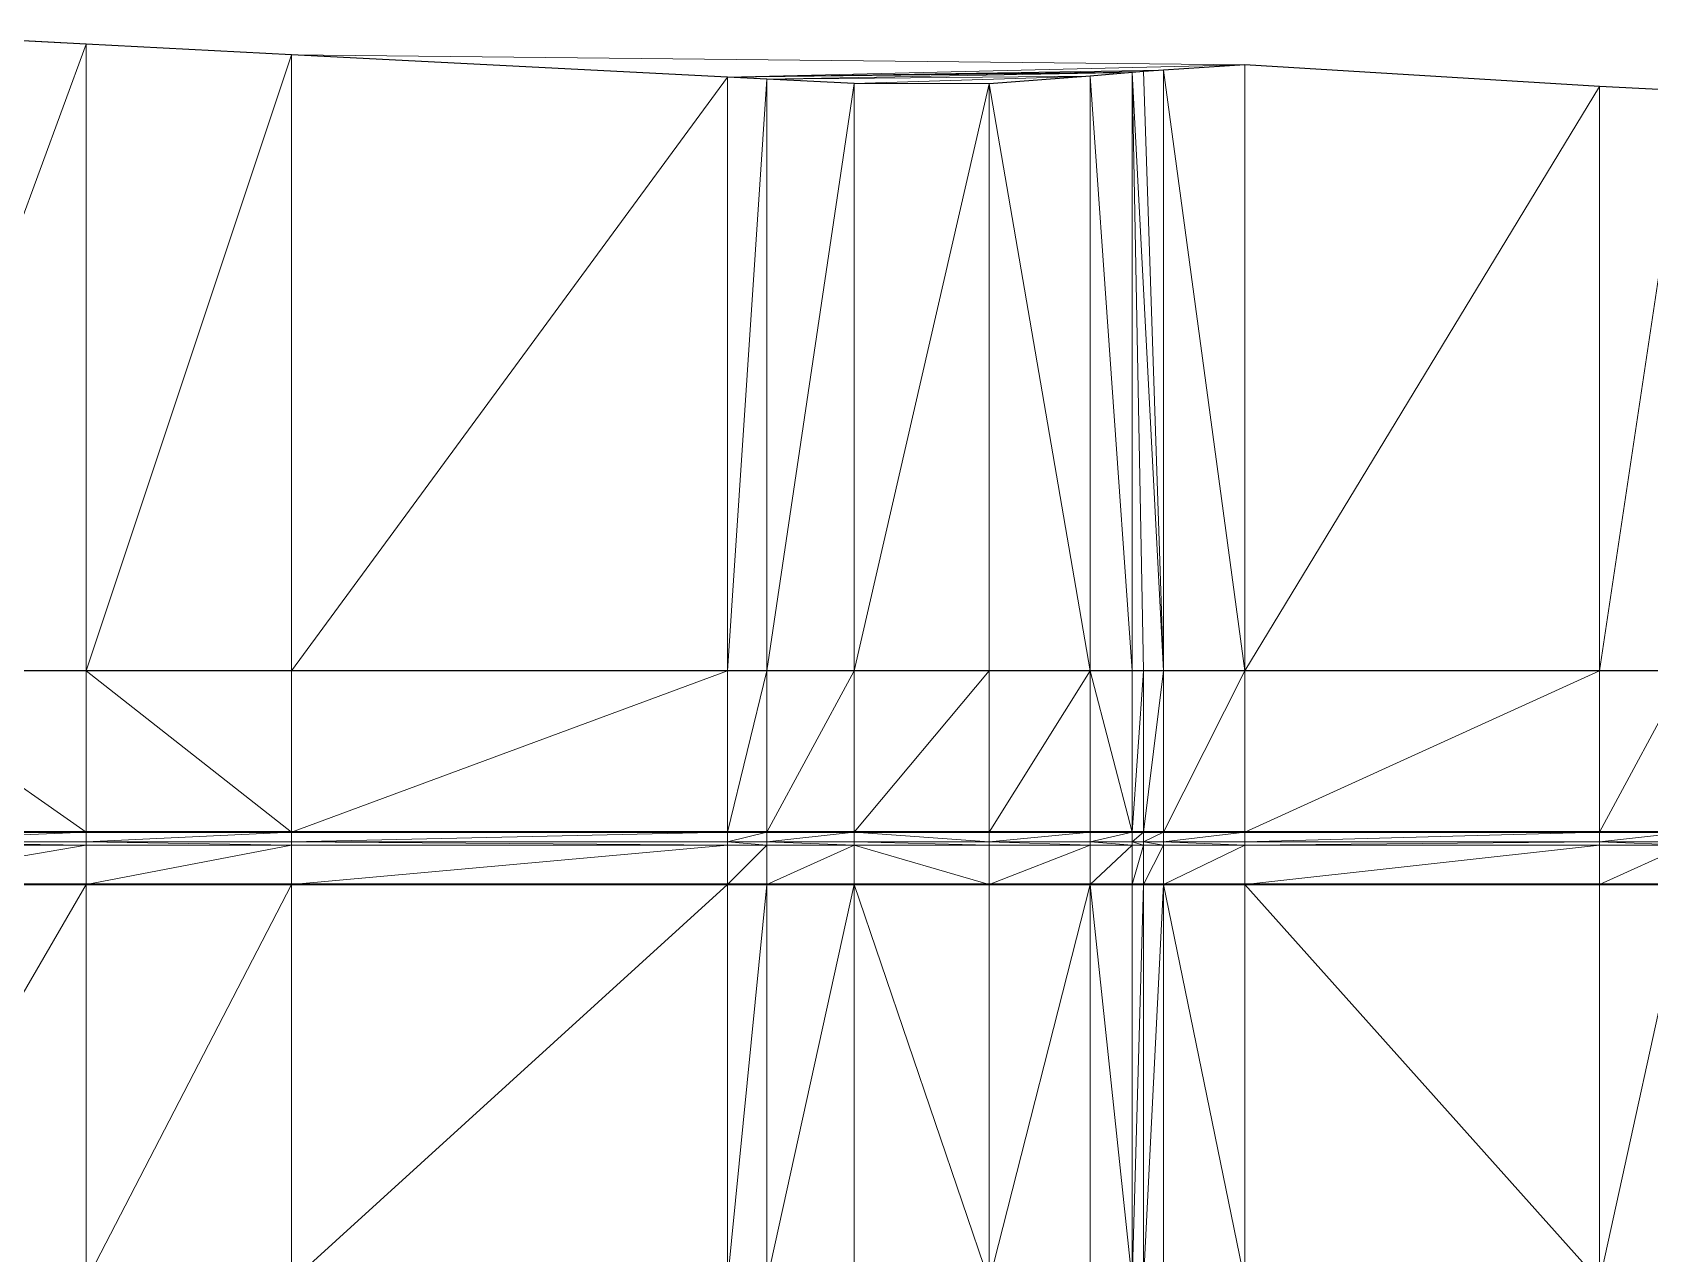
# Model space of a CAD drawing. Header units: metres. Extents: x 246428 to 246884, y 7418966 to 7419490.
# Drawn here: x 246745.9 to 246764.45, y 7419453.54 to 7419467.55 of the extents above; entities that cross this region are included whole.
import ezdxf

# ---------------------------------------------------------------- set-up
doc = ezdxf.new("R2010")
doc.units = ezdxf.units.M
doc.linetypes.add('blank name', pattern=[0])
doc.linetypes.add('HIDDEN', pattern=[9.525, 6.35, -3.175])
doc.layers.add('_12D_UNMAPPED', color=7, linetype='Continuous')
doc.layers.add('BATTER', color=250, linetype='HIDDEN', lineweight=25)
for name, color, linetype, lineweight, true_color in [('KERB_BACK', 7, 'Continuous', 35, 0x5fd2ff), ('KERB_LINE', 7, 'Continuous', 18, 0xb9b9b9), ('KERB_LIP', 7, 'Continuous', 35, 0x5fd2ff), ('KERB_TOP', 7, 'Continuous', 18, 0xb9b9b9)]:
    doc.layers.add(name, color=color, linetype=linetype, lineweight=lineweight, true_color=true_color)

msp = doc.modelspace()

# ---------------------------------------------------------------- linework, layer by layer
at = {"layer": '_12D_UNMAPPED', "color": 3, "linetype": 'blank name', "lineweight": 0}
for points in [[(246746.522, 7419467.41, 33.888), (246743.878, 7419460.222, 35.046), (246743.878, 7419467.546, 33.826)], [(246746.522, 7419460.222, 35.086), (246743.878, 7419460.222, 35.046), (246746.522, 7419467.41, 33.888)], [(246748.878, 7419467.289, 33.944), (246746.522, 7419460.222, 35.086), (246746.522, 7419467.41, 33.888)], [(246748.878, 7419460.222, 35.121), (246746.522, 7419460.222, 35.086), (246748.878, 7419467.289, 33.944)], [(246753.878, 7419467.033, 34.061), (246748.878, 7419460.222, 35.121), (246748.878, 7419467.289, 33.944)], [(246753.878, 7419467.033, 34.061), (246748.878, 7419467.289, 33.944), (246759.81, 7419467.173, 34.121)], [(246753.878, 7419467.033, 34.061), (246759.81, 7419467.173, 34.121), (246758.878, 7419467.111, 34.121)], [(246753.878, 7419467.033, 34.061), (246758.878, 7419467.111, 34.121), (246758.65, 7419467.095, 34.122)], [(246758.878, 7419467.111, 34.121), (246758.878, 7419460.222, 35.27), (246758.65, 7419467.095, 34.122)], [(246759.81, 7419467.173, 34.121), (246759.81, 7419460.222, 35.279), (246758.878, 7419467.111, 34.121)], [(246759.81, 7419460.222, 35.279), (246758.878, 7419460.222, 35.27), (246758.878, 7419467.111, 34.121)], [(246759.81, 7419460.222, 35.279), (246759.81, 7419460.222, 35.279), (246759.81, 7419467.173, 34.121)], [(246759.81, 7419467.173, 34.121), (246759.81, 7419460.222, 35.279), (246759.81, 7419467.173, 34.121)], [(246763.878, 7419466.923, 34.203), (246759.81, 7419460.222, 35.279), (246759.81, 7419467.173, 34.121)], [(246753.878, 7419460.222, 35.196), (246748.878, 7419460.222, 35.121), (246753.878, 7419467.033, 34.061)], [(246753.878, 7419467.033, 34.061), (246758.65, 7419467.095, 34.122), (246758.65, 7419467.095, 34.122)], [(246753.878, 7419467.033, 34.061), (246758.65, 7419467.095, 34.122), (246758.52, 7419467.086, 34.122)], [(246754.329, 7419467.01, 34.072), (246753.878, 7419467.033, 34.061), (246758.52, 7419467.086, 34.122)], [(246754.329, 7419467.01, 34.072), (246753.878, 7419460.222, 35.196), (246753.878, 7419467.033, 34.061)], [(246754.329, 7419460.222, 35.203), (246753.878, 7419460.222, 35.196), (246754.329, 7419467.01, 34.072)], [(246754.33, 7419467.01, 34.072), (246754.329, 7419467.01, 34.072), (246758.52, 7419467.086, 34.122)], [(246754.33, 7419460.222, 35.203), (246754.329, 7419460.222, 35.203), (246754.33, 7419467.01, 34.072)], [(246754.33, 7419467.01, 34.072), (246754.329, 7419460.222, 35.203), (246754.329, 7419467.01, 34.072)], [(246754.33, 7419467.01, 34.072), (246758.52, 7419467.086, 34.122), (246758.035, 7419467.044, 34.122)], [(246755.329, 7419466.959, 34.095), (246754.33, 7419467.01, 34.072), (246758.035, 7419467.044, 34.122)], [(246755.329, 7419466.959, 34.095), (246754.33, 7419460.222, 35.203), (246754.33, 7419467.01, 34.072)], [(246755.329, 7419460.222, 35.218), (246754.33, 7419460.222, 35.203), (246755.329, 7419466.959, 34.095)], [(246755.329, 7419466.959, 34.095), (246758.035, 7419467.044, 34.122), (246756.878, 7419466.956, 34.119)], [(246755.329, 7419466.959, 34.095), (246755.329, 7419460.222, 35.218), (246755.329, 7419466.959, 34.095)], [(246755.33, 7419466.959, 34.095), (246755.329, 7419460.222, 35.218), (246755.33, 7419466.959, 34.095)], [(246755.329, 7419460.222, 35.218), (246755.329, 7419460.222, 35.218), (246755.33, 7419466.959, 34.095)], [(246755.33, 7419466.959, 34.095), (246755.329, 7419460.222, 35.218), (246755.329, 7419466.959, 34.095)], [(246755.33, 7419466.959, 34.095), (246755.329, 7419466.959, 34.095), (246755.329, 7419466.959, 34.095)], [(246755.33, 7419466.959, 34.095), (246755.329, 7419466.959, 34.095), (246756.878, 7419466.956, 34.119)], [(246755.33, 7419460.222, 35.218), (246755.33, 7419460.222, 35.218), (246755.33, 7419466.959, 34.095)], [(246755.33, 7419460.222, 35.218), (246755.329, 7419460.222, 35.218), (246755.33, 7419466.959, 34.095)], [(246755.33, 7419466.959, 34.095), (246755.33, 7419466.959, 34.095), (246755.329, 7419466.959, 34.095)], [(246755.33, 7419466.959, 34.095), (246756.878, 7419466.956, 34.119), (246756.878, 7419466.956, 34.119)], [(246755.33, 7419460.222, 35.218), (246755.33, 7419466.959, 34.095), (246756.878, 7419466.956, 34.119)], [(246756.878, 7419460.222, 35.241), (246755.33, 7419460.222, 35.218), (246756.878, 7419466.956, 34.119)], [(246758.035, 7419467.044, 34.122), (246758.035, 7419460.222, 35.259), (246756.878, 7419466.956, 34.119)], [(246758.035, 7419460.222, 35.259), (246756.878, 7419460.222, 35.241), (246756.878, 7419466.956, 34.119)], [(246756.878, 7419466.956, 34.119), (246756.878, 7419460.222, 35.241), (246756.878, 7419466.956, 34.119)], [(246756.878, 7419460.222, 35.241), (246756.878, 7419460.222, 35.241), (246756.878, 7419466.956, 34.119)], [(246758.52, 7419467.086, 34.122), (246758.035, 7419467.044, 34.122), (246758.035, 7419467.044, 34.122)], [(246758.52, 7419467.086, 34.122), (246758.52, 7419460.222, 35.266), (246758.035, 7419467.044, 34.122)], [(246758.52, 7419460.222, 35.266), (246758.035, 7419460.222, 35.259), (246758.035, 7419467.044, 34.122)], [(246758.035, 7419460.222, 35.259), (246758.035, 7419460.222, 35.259), (246758.035, 7419467.044, 34.122)], [(246758.035, 7419467.044, 34.122), (246758.52, 7419460.222, 35.266), (246758.035, 7419467.044, 34.122)], [(246758.65, 7419467.095, 34.122), (246758.878, 7419460.222, 35.27), (246758.52, 7419467.086, 34.122)], [(246758.65, 7419460.222, 35.267), (246758.52, 7419460.222, 35.266), (246758.52, 7419467.086, 34.122)], [(246758.65, 7419460.222, 35.267), (246758.65, 7419460.222, 35.267), (246758.52, 7419467.086, 34.122)], [(246758.878, 7419460.222, 35.27), (246758.65, 7419460.222, 35.267), (246758.52, 7419467.086, 34.122)], [(246758.65, 7419467.095, 34.122), (246758.878, 7419460.222, 35.27), (246758.65, 7419467.095, 34.122)], [(246763.878, 7419460.222, 35.32), (246759.81, 7419460.222, 35.279), (246763.878, 7419466.923, 34.203)], [(246764.878, 7419466.875, 34.221), (246763.878, 7419460.222, 35.32), (246763.878, 7419466.923, 34.203)], [(246764.878, 7419460.222, 35.33), (246763.878, 7419460.222, 35.32), (246764.878, 7419466.875, 34.221)], [(246746.522, 7419460.222, 35.086), (246746.522, 7419458.372, 35.105), (246743.878, 7419460.222, 35.046)], [(246746.522, 7419458.372, 35.105), (246743.878, 7419458.372, 35.065), (246743.878, 7419460.222, 35.046)], [(246748.878, 7419460.222, 35.121), (246748.878, 7419458.372, 35.14), (246746.522, 7419460.222, 35.086)], [(246748.878, 7419458.372, 35.14), (246746.522, 7419458.372, 35.105), (246746.522, 7419460.222, 35.086)], [(246753.878, 7419458.372, 35.215), (246748.878, 7419458.372, 35.14), (246753.878, 7419460.222, 35.196)], [(246753.878, 7419460.222, 35.196), (246748.878, 7419458.372, 35.14), (246748.878, 7419460.222, 35.121)], [(246754.329, 7419458.372, 35.222), (246753.878, 7419458.372, 35.215), (246754.329, 7419460.222, 35.203)], [(246754.329, 7419460.222, 35.203), (246753.878, 7419458.372, 35.215), (246753.878, 7419460.222, 35.196)], [(246754.33, 7419458.372, 35.222), (246754.329, 7419458.372, 35.222), (246754.33, 7419460.222, 35.203)], [(246754.33, 7419460.222, 35.203), (246754.329, 7419458.372, 35.222), (246754.329, 7419460.222, 35.203)], [(246755.329, 7419458.372, 35.237), (246754.33, 7419458.372, 35.222), (246755.329, 7419460.222, 35.218)], [(246755.329, 7419460.222, 35.218), (246754.33, 7419458.372, 35.222), (246754.33, 7419460.222, 35.203)], [(246755.329, 7419458.372, 35.237), (246755.329, 7419458.372, 35.237), (246755.329, 7419460.222, 35.218)], [(246755.329, 7419460.222, 35.218), (246755.329, 7419458.372, 35.237), (246755.329, 7419460.222, 35.218)], [(246755.33, 7419460.222, 35.218), (246755.33, 7419458.372, 35.237), (246755.33, 7419460.222, 35.218)], [(246755.33, 7419458.372, 35.237), (246755.33, 7419458.372, 35.237), (246755.33, 7419460.222, 35.218)], [(246755.33, 7419458.372, 35.237), (246755.329, 7419458.372, 35.237), (246755.329, 7419460.222, 35.218)], [(246755.33, 7419460.222, 35.218), (246755.33, 7419458.372, 35.237), (246755.329, 7419460.222, 35.218)], [(246756.878, 7419458.372, 35.26), (246755.33, 7419458.372, 35.237), (246756.878, 7419460.222, 35.241)], [(246755.33, 7419458.372, 35.237), (246755.33, 7419460.222, 35.218), (246756.878, 7419460.222, 35.241)], [(246758.035, 7419458.372, 35.277), (246756.878, 7419458.372, 35.26), (246758.035, 7419460.222, 35.259)], [(246758.035, 7419460.222, 35.259), (246756.878, 7419458.372, 35.26), (246756.878, 7419460.222, 35.241)], [(246756.878, 7419458.372, 35.26), (246756.878, 7419458.372, 35.26), (246756.878, 7419460.222, 35.241)], [(246756.878, 7419460.222, 35.241), (246756.878, 7419458.372, 35.26), (246756.878, 7419460.222, 35.241)], [(246758.52, 7419458.372, 35.285), (246758.035, 7419458.372, 35.277), (246758.035, 7419460.222, 35.259)], [(246758.52, 7419460.222, 35.266), (246758.52, 7419458.372, 35.285), (246758.035, 7419460.222, 35.259)], [(246758.035, 7419460.222, 35.259), (246758.035, 7419458.372, 35.277), (246758.035, 7419460.222, 35.259)], [(246758.035, 7419458.372, 35.277), (246758.035, 7419458.372, 35.277), (246758.035, 7419460.222, 35.259)], [(246758.65, 7419458.372, 35.286), (246758.52, 7419458.372, 35.285), (246758.65, 7419460.222, 35.267)], [(246758.65, 7419460.222, 35.267), (246758.52, 7419458.372, 35.285), (246758.52, 7419460.222, 35.266)], [(246758.65, 7419458.372, 35.286), (246758.65, 7419458.372, 35.286), (246758.65, 7419460.222, 35.267)], [(246758.878, 7419458.372, 35.288), (246758.65, 7419458.372, 35.286), (246758.878, 7419460.222, 35.27)], [(246758.65, 7419460.222, 35.267), (246758.65, 7419458.372, 35.286), (246758.65, 7419460.222, 35.267)], [(246758.878, 7419460.222, 35.27), (246758.65, 7419458.372, 35.286), (246758.65, 7419460.222, 35.267)], [(246759.81, 7419458.372, 35.298), (246758.878, 7419458.372, 35.288), (246759.81, 7419460.222, 35.279)], [(246759.81, 7419460.222, 35.279), (246758.878, 7419458.372, 35.288), (246758.878, 7419460.222, 35.27)], [(246759.81, 7419460.222, 35.279), (246759.81, 7419458.372, 35.298), (246759.81, 7419460.222, 35.279)], [(246763.878, 7419458.372, 35.338), (246759.81, 7419458.372, 35.298), (246763.878, 7419460.222, 35.32)], [(246763.878, 7419460.222, 35.32), (246759.81, 7419458.372, 35.298), (246759.81, 7419460.222, 35.279)], [(246759.81, 7419458.372, 35.298), (246759.81, 7419458.372, 35.298), (246759.81, 7419460.222, 35.279)], [(246764.878, 7419458.372, 35.348), (246763.878, 7419458.372, 35.338), (246764.878, 7419460.222, 35.33)], [(246764.878, 7419460.222, 35.33), (246763.878, 7419458.372, 35.338), (246763.878, 7419460.222, 35.32)], [(246746.522, 7419458.262, 35.105), (246743.878, 7419458.262, 35.065), (246746.522, 7419458.372, 35.105)], [(246746.522, 7419458.372, 35.105), (246743.878, 7419458.262, 35.065), (246743.878, 7419458.372, 35.065)], [(246746.522, 7419458.262, 35.105), (246746.522, 7419458.222, 34.955), (246743.878, 7419458.262, 35.065)], [(246746.522, 7419458.222, 34.955), (246743.878, 7419458.222, 34.915), (246743.878, 7419458.262, 35.065)], [(246746.522, 7419457.772, 34.98), (246743.878, 7419457.772, 34.94), (246746.522, 7419458.222, 34.955)], [(246746.522, 7419458.222, 34.955), (246743.878, 7419457.772, 34.94), (246743.878, 7419458.222, 34.915)], [(246748.878, 7419458.262, 35.14), (246746.522, 7419458.262, 35.105), (246748.878, 7419458.372, 35.14)], [(246748.878, 7419458.372, 35.14), (246746.522, 7419458.262, 35.105), (246746.522, 7419458.372, 35.105)], [(246748.878, 7419458.262, 35.14), (246748.878, 7419458.222, 34.99), (246746.522, 7419458.262, 35.105)], [(246748.878, 7419458.222, 34.99), (246746.522, 7419458.222, 34.955), (246746.522, 7419458.262, 35.105)], [(246748.878, 7419457.772, 35.015), (246746.522, 7419457.772, 34.98), (246748.878, 7419458.222, 34.99)], [(246748.878, 7419458.222, 34.99), (246746.522, 7419457.772, 34.98), (246746.522, 7419458.222, 34.955)], [(246753.878, 7419458.262, 35.215), (246748.878, 7419458.262, 35.14), (246753.878, 7419458.372, 35.215)], [(246753.878, 7419458.372, 35.215), (246748.878, 7419458.262, 35.14), (246748.878, 7419458.372, 35.14)], [(246753.878, 7419458.262, 35.215), (246753.878, 7419458.222, 35.065), (246748.878, 7419458.262, 35.14)], [(246753.878, 7419458.222, 35.065), (246748.878, 7419458.222, 34.99), (246748.878, 7419458.262, 35.14)], [(246753.878, 7419457.772, 35.09), (246748.878, 7419457.772, 35.015), (246753.878, 7419458.222, 35.065)], [(246753.878, 7419458.222, 35.065), (246748.878, 7419457.772, 35.015), (246748.878, 7419458.222, 34.99)], [(246754.329, 7419458.262, 35.222), (246753.878, 7419458.262, 35.215), (246754.329, 7419458.372, 35.222)], [(246754.329, 7419458.372, 35.222), (246753.878, 7419458.262, 35.215), (246753.878, 7419458.372, 35.215)], [(246754.329, 7419458.262, 35.222), (246754.329, 7419458.222, 35.072), (246753.878, 7419458.262, 35.215)], [(246754.329, 7419458.222, 35.072), (246753.878, 7419458.222, 35.065), (246753.878, 7419458.262, 35.215)], [(246754.329, 7419457.772, 35.097), (246753.878, 7419457.772, 35.09), (246754.329, 7419458.222, 35.072)], [(246754.329, 7419458.222, 35.072), (246753.878, 7419457.772, 35.09), (246753.878, 7419458.222, 35.065)], [(246754.33, 7419458.262, 35.222), (246754.329, 7419458.262, 35.222), (246754.33, 7419458.372, 35.222)], [(246754.33, 7419458.372, 35.222), (246754.329, 7419458.262, 35.222), (246754.329, 7419458.372, 35.222)], [(246754.33, 7419458.262, 35.222), (246754.33, 7419458.222, 35.072), (246754.329, 7419458.262, 35.222)], [(246754.33, 7419458.222, 35.072), (246754.329, 7419458.222, 35.072), (246754.329, 7419458.262, 35.222)], [(246754.33, 7419457.772, 35.097), (246754.329, 7419457.772, 35.097), (246754.33, 7419458.222, 35.072)], [(246754.33, 7419458.222, 35.072), (246754.329, 7419457.772, 35.097), (246754.329, 7419458.222, 35.072)], [(246755.329, 7419458.262, 35.237), (246754.33, 7419458.262, 35.222), (246755.329, 7419458.372, 35.237)], [(246755.329, 7419458.372, 35.237), (246754.33, 7419458.262, 35.222), (246754.33, 7419458.372, 35.222)], [(246755.329, 7419458.262, 35.237), (246755.329, 7419458.222, 35.087), (246754.33, 7419458.262, 35.222)], [(246755.329, 7419458.222, 35.087), (246754.33, 7419458.222, 35.072), (246754.33, 7419458.262, 35.222)], [(246755.329, 7419457.772, 35.112), (246754.33, 7419457.772, 35.097), (246755.329, 7419458.222, 35.087)], [(246755.329, 7419458.222, 35.087), (246754.33, 7419457.772, 35.097), (246754.33, 7419458.222, 35.072)], [(246755.329, 7419458.262, 35.237), (246755.329, 7419458.262, 35.237), (246755.329, 7419458.372, 35.237)], [(246755.329, 7419458.372, 35.237), (246755.329, 7419458.262, 35.237), (246755.329, 7419458.372, 35.237)], [(246755.329, 7419458.222, 35.087), (246755.329, 7419458.222, 35.087), (246755.329, 7419458.262, 35.237)], [(246755.329, 7419458.262, 35.237), (246755.329, 7419458.222, 35.087), (246755.329, 7419458.262, 35.237)], [(246755.329, 7419457.772, 35.112), (246755.329, 7419457.772, 35.112), (246755.329, 7419458.222, 35.087)], [(246755.329, 7419458.222, 35.087), (246755.329, 7419457.772, 35.112), (246755.329, 7419458.222, 35.087)], [(246755.33, 7419458.262, 35.237), (246755.329, 7419458.262, 35.237), (246755.33, 7419458.372, 35.237)], [(246755.33, 7419458.372, 35.237), (246755.33, 7419458.262, 35.237), (246755.33, 7419458.372, 35.237)], [(246755.33, 7419458.262, 35.237), (246755.33, 7419458.262, 35.237), (246755.33, 7419458.372, 35.237)], [(246755.33, 7419458.372, 35.237), (246755.329, 7419458.262, 35.237), (246755.329, 7419458.372, 35.237)], [(246755.33, 7419458.262, 35.237), (246755.33, 7419458.372, 35.237), (246756.878, 7419458.262, 35.26)], [(246756.878, 7419458.262, 35.26), (246755.33, 7419458.372, 35.237), (246756.878, 7419458.372, 35.26)], [(246755.33, 7419458.222, 35.087), (246755.33, 7419458.222, 35.087), (246755.33, 7419458.262, 35.237)], [(246755.33, 7419458.262, 35.237), (246755.33, 7419458.222, 35.087), (246755.33, 7419458.262, 35.237)], [(246755.33, 7419458.222, 35.087), (246755.329, 7419458.222, 35.087), (246755.329, 7419458.262, 35.237)], [(246755.33, 7419458.262, 35.237), (246755.33, 7419458.222, 35.087), (246755.329, 7419458.262, 35.237)], [(246755.33, 7419458.222, 35.087), (246755.33, 7419458.262, 35.237), (246756.878, 7419458.222, 35.11)], [(246756.878, 7419458.222, 35.11), (246755.33, 7419458.262, 35.237), (246756.878, 7419458.262, 35.26)], [(246755.33, 7419457.772, 35.112), (246755.33, 7419458.222, 35.087), (246756.878, 7419457.772, 35.135)], [(246755.33, 7419458.222, 35.087), (246755.33, 7419457.772, 35.112), (246755.33, 7419458.222, 35.087)], [(246755.33, 7419457.772, 35.112), (246755.329, 7419457.772, 35.112), (246755.33, 7419458.222, 35.087)], [(246755.33, 7419457.772, 35.112), (246755.33, 7419457.772, 35.112), (246755.33, 7419458.222, 35.087)], [(246755.33, 7419458.222, 35.087), (246755.329, 7419457.772, 35.112), (246755.329, 7419458.222, 35.087)], [(246756.878, 7419457.772, 35.135), (246755.33, 7419458.222, 35.087), (246756.878, 7419458.222, 35.11)], [(246756.878, 7419458.262, 35.26), (246756.878, 7419458.262, 35.26), (246756.878, 7419458.372, 35.26)], [(246758.035, 7419458.262, 35.277), (246756.878, 7419458.262, 35.26), (246758.035, 7419458.372, 35.277)], [(246758.035, 7419458.372, 35.277), (246756.878, 7419458.262, 35.26), (246756.878, 7419458.372, 35.26)], [(246756.878, 7419458.372, 35.26), (246756.878, 7419458.262, 35.26), (246756.878, 7419458.372, 35.26)], [(246758.035, 7419458.262, 35.277), (246758.035, 7419458.222, 35.127), (246756.878, 7419458.262, 35.26)], [(246758.035, 7419458.222, 35.127), (246756.878, 7419458.222, 35.11), (246756.878, 7419458.262, 35.26)], [(246756.878, 7419458.262, 35.26), (246756.878, 7419458.222, 35.11), (246756.878, 7419458.262, 35.26)], [(246756.878, 7419458.222, 35.11), (246756.878, 7419458.222, 35.11), (246756.878, 7419458.262, 35.26)], [(246758.035, 7419457.772, 35.152), (246756.878, 7419457.772, 35.135), (246758.035, 7419458.222, 35.127)], [(246758.035, 7419458.222, 35.127), (246756.878, 7419457.772, 35.135), (246756.878, 7419458.222, 35.11)], [(246756.878, 7419457.772, 35.135), (246756.878, 7419457.772, 35.135), (246756.878, 7419458.222, 35.11)], [(246756.878, 7419458.222, 35.11), (246756.878, 7419457.772, 35.135), (246756.878, 7419458.222, 35.11)], [(246758.52, 7419458.262, 35.285), (246758.035, 7419458.262, 35.277), (246758.52, 7419458.372, 35.285)], [(246758.52, 7419458.372, 35.285), (246758.035, 7419458.262, 35.277), (246758.035, 7419458.372, 35.277)], [(246758.035, 7419458.262, 35.277), (246758.035, 7419458.262, 35.277), (246758.035, 7419458.372, 35.277)], [(246758.035, 7419458.372, 35.277), (246758.035, 7419458.262, 35.277), (246758.035, 7419458.372, 35.277)], [(246758.035, 7419458.262, 35.277), (246758.035, 7419458.222, 35.127), (246758.035, 7419458.262, 35.277)], [(246758.52, 7419458.262, 35.285), (246758.52, 7419458.222, 35.135), (246758.035, 7419458.262, 35.277)], [(246758.52, 7419458.222, 35.135), (246758.035, 7419458.222, 35.127), (246758.035, 7419458.262, 35.277)], [(246758.035, 7419458.222, 35.127), (246758.035, 7419458.222, 35.127), (246758.035, 7419458.262, 35.277)], [(246758.52, 7419457.772, 35.16), (246758.035, 7419457.772, 35.152), (246758.52, 7419458.222, 35.135)], [(246758.52, 7419458.222, 35.135), (246758.035, 7419457.772, 35.152), (246758.035, 7419458.222, 35.127)], [(246758.035, 7419457.772, 35.152), (246758.035, 7419457.772, 35.152), (246758.035, 7419458.222, 35.127)], [(246758.035, 7419458.222, 35.127), (246758.035, 7419457.772, 35.152), (246758.035, 7419458.222, 35.127)], [(246758.65, 7419458.262, 35.286), (246758.52, 7419458.262, 35.285), (246758.65, 7419458.372, 35.286)], [(246758.65, 7419458.372, 35.286), (246758.52, 7419458.262, 35.285), (246758.52, 7419458.372, 35.285)], [(246758.65, 7419458.262, 35.286), (246758.65, 7419458.222, 35.136), (246758.52, 7419458.262, 35.285)], [(246758.65, 7419458.222, 35.136), (246758.52, 7419458.222, 35.135), (246758.52, 7419458.262, 35.285)], [(246758.65, 7419457.772, 35.161), (246758.52, 7419457.772, 35.16), (246758.65, 7419458.222, 35.136)], [(246758.65, 7419458.222, 35.136), (246758.52, 7419457.772, 35.16), (246758.52, 7419458.222, 35.135)], [(246758.878, 7419458.262, 35.288), (246758.65, 7419458.262, 35.286), (246758.878, 7419458.372, 35.288)], [(246758.878, 7419458.372, 35.288), (246758.65, 7419458.262, 35.286), (246758.65, 7419458.372, 35.286)], [(246758.65, 7419458.262, 35.286), (246758.65, 7419458.262, 35.286), (246758.65, 7419458.372, 35.286)], [(246758.65, 7419458.372, 35.286), (246758.65, 7419458.262, 35.286), (246758.65, 7419458.372, 35.286)], [(246758.878, 7419458.262, 35.288), (246758.878, 7419458.222, 35.138), (246758.65, 7419458.262, 35.286)], [(246758.878, 7419458.222, 35.138), (246758.65, 7419458.222, 35.136), (246758.65, 7419458.262, 35.286)], [(246758.65, 7419458.222, 35.136), (246758.65, 7419458.222, 35.136), (246758.65, 7419458.262, 35.286)], [(246758.65, 7419458.262, 35.286), (246758.65, 7419458.222, 35.136), (246758.65, 7419458.262, 35.286)], [(246758.878, 7419457.772, 35.163), (246758.65, 7419457.772, 35.161), (246758.878, 7419458.222, 35.138)], [(246758.65, 7419457.772, 35.161), (246758.65, 7419457.772, 35.161), (246758.65, 7419458.222, 35.136)], [(246758.878, 7419458.222, 35.138), (246758.65, 7419457.772, 35.161), (246758.65, 7419458.222, 35.136)], [(246758.65, 7419458.222, 35.136), (246758.65, 7419457.772, 35.161), (246758.65, 7419458.222, 35.136)], [(246759.81, 7419458.262, 35.298), (246758.878, 7419458.262, 35.288), (246759.81, 7419458.372, 35.298)], [(246759.81, 7419458.372, 35.298), (246758.878, 7419458.262, 35.288), (246758.878, 7419458.372, 35.288)], [(246759.81, 7419458.262, 35.298), (246759.81, 7419458.222, 35.148), (246758.878, 7419458.262, 35.288)], [(246759.81, 7419458.222, 35.148), (246758.878, 7419458.222, 35.138), (246758.878, 7419458.262, 35.288)], [(246759.81, 7419457.772, 35.173), (246758.878, 7419457.772, 35.163), (246759.81, 7419458.222, 35.148)], [(246759.81, 7419458.222, 35.148), (246758.878, 7419457.772, 35.163), (246758.878, 7419458.222, 35.138)], [(246763.878, 7419458.262, 35.338), (246759.81, 7419458.262, 35.298), (246763.878, 7419458.372, 35.338)], [(246759.81, 7419458.262, 35.298), (246759.81, 7419458.262, 35.298), (246759.81, 7419458.372, 35.298)], [(246763.878, 7419458.372, 35.338), (246759.81, 7419458.262, 35.298), (246759.81, 7419458.372, 35.298)], [(246759.81, 7419458.372, 35.298), (246759.81, 7419458.262, 35.298), (246759.81, 7419458.372, 35.298)], [(246763.878, 7419458.222, 35.188), (246759.81, 7419458.222, 35.148), (246763.878, 7419458.262, 35.338)], [(246759.81, 7419458.262, 35.298), (246759.81, 7419458.222, 35.148), (246759.81, 7419458.262, 35.298)], [(246763.878, 7419458.262, 35.338), (246759.81, 7419458.222, 35.148), (246759.81, 7419458.262, 35.298)], [(246759.81, 7419458.222, 35.148), (246759.81, 7419458.222, 35.148), (246759.81, 7419458.262, 35.298)], [(246759.81, 7419458.222, 35.148), (246759.81, 7419457.772, 35.173), (246759.81, 7419458.222, 35.148)], [(246759.81, 7419457.772, 35.173), (246759.81, 7419457.772, 35.173), (246759.81, 7419458.222, 35.148)], [(246763.878, 7419457.772, 35.213), (246759.81, 7419457.772, 35.173), (246763.878, 7419458.222, 35.188)], [(246763.878, 7419458.222, 35.188), (246759.81, 7419457.772, 35.173), (246759.81, 7419458.222, 35.148)], [(246764.878, 7419458.262, 35.348), (246763.878, 7419458.262, 35.338), (246764.878, 7419458.372, 35.348)], [(246764.878, 7419458.372, 35.348), (246763.878, 7419458.262, 35.338), (246763.878, 7419458.372, 35.338)], [(246764.878, 7419458.262, 35.348), (246764.878, 7419458.222, 35.198), (246763.878, 7419458.262, 35.338)], [(246764.878, 7419458.222, 35.198), (246763.878, 7419458.222, 35.188), (246763.878, 7419458.262, 35.338)], [(246764.878, 7419457.772, 35.223), (246763.878, 7419457.772, 35.213), (246764.878, 7419458.222, 35.198)], [(246764.878, 7419458.222, 35.198), (246763.878, 7419457.772, 35.213), (246763.878, 7419458.222, 35.188)], [(246746.522, 7419453.222, 35.116), (246743.878, 7419453.222, 35.076), (246746.522, 7419457.772, 34.98)], [(246746.522, 7419457.772, 34.98), (246743.878, 7419453.222, 35.076), (246743.878, 7419457.772, 34.94)], [(246748.878, 7419453.222, 35.151), (246746.522, 7419453.222, 35.116), (246748.878, 7419457.772, 35.015)], [(246748.878, 7419457.772, 35.015), (246746.522, 7419453.222, 35.116), (246746.522, 7419457.772, 34.98)], [(246753.878, 7419453.222, 35.226), (246748.878, 7419453.222, 35.151), (246753.878, 7419457.772, 35.09)], [(246753.878, 7419457.772, 35.09), (246748.878, 7419453.222, 35.151), (246748.878, 7419457.772, 35.015)], [(246754.329, 7419453.222, 35.233), (246753.878, 7419453.222, 35.226), (246754.329, 7419457.772, 35.097)], [(246754.329, 7419457.772, 35.097), (246753.878, 7419453.222, 35.226), (246753.878, 7419457.772, 35.09)], [(246754.33, 7419453.222, 35.233), (246754.329, 7419453.222, 35.233), (246754.33, 7419457.772, 35.097)], [(246754.33, 7419457.772, 35.097), (246754.329, 7419453.222, 35.233), (246754.329, 7419457.772, 35.097)], [(246755.329, 7419457.772, 35.112), (246754.33, 7419453.222, 35.233), (246754.33, 7419457.772, 35.097)], [(246755.329, 7419453.222, 35.248), (246754.33, 7419453.222, 35.233), (246755.329, 7419457.772, 35.112)], [(246755.329, 7419453.222, 35.248), (246755.329, 7419453.222, 35.248), (246755.329, 7419457.772, 35.112)], [(246755.329, 7419457.772, 35.112), (246755.329, 7419453.222, 35.248), (246755.329, 7419457.772, 35.112)], [(246755.33, 7419457.772, 35.112), (246755.33, 7419453.222, 35.248), (246755.33, 7419453.222, 35.248)], [(246755.33, 7419457.772, 35.112), (246755.329, 7419453.222, 35.248), (246755.329, 7419457.772, 35.112)], [(246755.33, 7419453.222, 35.248), (246755.33, 7419457.772, 35.112), (246756.878, 7419453.222, 35.271)], [(246755.33, 7419457.772, 35.112), (246755.33, 7419453.222, 35.248), (246755.33, 7419457.772, 35.112)], [(246755.33, 7419453.222, 35.248), (246755.329, 7419453.222, 35.248), (246755.33, 7419457.772, 35.112)], [(246756.878, 7419453.222, 35.271), (246755.33, 7419457.772, 35.112), (246756.878, 7419457.772, 35.135)], [(246758.035, 7419457.772, 35.152), (246756.878, 7419453.222, 35.271), (246756.878, 7419457.772, 35.135)], [(246758.035, 7419453.222, 35.289), (246756.878, 7419453.222, 35.271), (246758.035, 7419457.772, 35.152)], [(246756.878, 7419453.222, 35.271), (246756.878, 7419453.222, 35.271), (246756.878, 7419457.772, 35.135)], [(246756.878, 7419457.772, 35.135), (246756.878, 7419453.222, 35.271), (246756.878, 7419457.772, 35.135)], [(246758.035, 7419457.772, 35.152), (246758.035, 7419453.222, 35.289), (246758.035, 7419457.772, 35.152)], [(246758.52, 7419457.772, 35.16), (246758.52, 7419453.222, 35.296), (246758.035, 7419457.772, 35.152)], [(246758.035, 7419453.222, 35.289), (246758.035, 7419453.222, 35.289), (246758.035, 7419457.772, 35.152)], [(246758.52, 7419453.222, 35.296), (246758.035, 7419453.222, 35.289), (246758.035, 7419457.772, 35.152)], [(246758.65, 7419453.222, 35.297), (246758.52, 7419453.222, 35.296), (246758.65, 7419457.772, 35.161)], [(246758.65, 7419457.772, 35.161), (246758.52, 7419453.222, 35.296), (246758.52, 7419457.772, 35.16)], [(246758.878, 7419457.772, 35.163), (246758.65, 7419453.222, 35.297), (246758.65, 7419457.772, 35.161)], [(246758.65, 7419453.222, 35.297), (246758.65, 7419453.222, 35.297), (246758.65, 7419457.772, 35.161)], [(246758.878, 7419453.222, 35.3), (246758.65, 7419453.222, 35.297), (246758.878, 7419457.772, 35.163)], [(246758.65, 7419457.772, 35.161), (246758.65, 7419453.222, 35.297), (246758.65, 7419457.772, 35.161)], [(246759.81, 7419453.222, 35.309), (246758.878, 7419453.222, 35.3), (246758.878, 7419457.772, 35.163)], [(246759.81, 7419457.772, 35.173), (246759.81, 7419453.222, 35.309), (246758.878, 7419457.772, 35.163)], [(246763.878, 7419457.772, 35.213), (246763.878, 7419453.222, 35.35), (246759.81, 7419457.772, 35.173)], [(246759.81, 7419457.772, 35.173), (246759.81, 7419453.222, 35.309), (246759.81, 7419457.772, 35.173)], [(246763.878, 7419453.222, 35.35), (246759.81, 7419453.222, 35.309), (246759.81, 7419457.772, 35.173)], [(246759.81, 7419453.222, 35.309), (246759.81, 7419453.222, 35.309), (246759.81, 7419457.772, 35.173)], [(246764.878, 7419453.222, 35.36), (246763.878, 7419453.222, 35.35), (246764.878, 7419457.772, 35.223)], [(246764.878, 7419457.772, 35.223), (246763.878, 7419453.222, 35.35), (246763.878, 7419457.772, 35.213)]]:
    msp.add_3dface(points, dxfattribs=at)
at = {"layer": 'BATTER'}
for points in [[(246764.878, 7419466.875, 34.221), (246763.878, 7419466.923, 34.203), (246759.81, 7419467.173, 34.121), (246759.81, 7419467.173, 34.121), (246758.878, 7419467.111, 34.121), (246758.65, 7419467.095, 34.122), (246758.65, 7419467.095, 34.122), (246758.52, 7419467.086, 34.122), (246758.035, 7419467.044, 34.122), (246758.035, 7419467.044, 34.122), (246756.878, 7419466.956, 34.119), (246756.878, 7419466.956, 34.119), (246755.33, 7419466.959, 34.095), (246755.33, 7419466.959, 34.095), (246755.329, 7419466.959, 34.095), (246755.329, 7419466.959, 34.095), (246754.33, 7419467.01, 34.072), (246754.329, 7419467.01, 34.072), (246753.878, 7419467.033, 34.061), (246748.878, 7419467.289, 33.944), (246746.522, 7419467.41, 33.888), (246743.878, 7419467.546, 33.826)], [(246764.878, 7419460.222, 35.33), (246763.878, 7419460.222, 35.32), (246759.81, 7419460.222, 35.279), (246759.81, 7419460.222, 35.279), (246758.878, 7419460.222, 35.27), (246758.65, 7419460.222, 35.267), (246758.65, 7419460.222, 35.267), (246758.52, 7419460.222, 35.266), (246758.035, 7419460.222, 35.259), (246758.035, 7419460.222, 35.259), (246756.878, 7419460.222, 35.241), (246756.878, 7419460.222, 35.241), (246755.33, 7419460.222, 35.218), (246755.33, 7419460.222, 35.218), (246755.329, 7419460.222, 35.218), (246755.329, 7419460.222, 35.218), (246754.33, 7419460.222, 35.203), (246754.329, 7419460.222, 35.203), (246753.878, 7419460.222, 35.196), (246748.878, 7419460.222, 35.121), (246746.522, 7419460.222, 35.086), (246743.878, 7419460.222, 35.046)]]:
    msp.add_polyline3d(points, dxfattribs=at)
at = {"layer": 'KERB_BACK'}
msp.add_polyline3d([(246764.878, 7419458.372, 35.348), (246763.878, 7419458.372, 35.338), (246759.81, 7419458.372, 35.298), (246759.81, 7419458.372, 35.298), (246758.878, 7419458.372, 35.288), (246758.65, 7419458.372, 35.286), (246758.65, 7419458.372, 35.286), (246758.52, 7419458.372, 35.285), (246758.035, 7419458.372, 35.277), (246758.035, 7419458.372, 35.277), (246756.878, 7419458.372, 35.26), (246756.878, 7419458.372, 35.26), (246755.33, 7419458.372, 35.237), (246755.33, 7419458.372, 35.237), (246755.329, 7419458.372, 35.237), (246755.329, 7419458.372, 35.237), (246754.33, 7419458.372, 35.222), (246754.329, 7419458.372, 35.222), (246753.878, 7419458.372, 35.215), (246748.878, 7419458.372, 35.14), (246746.522, 7419458.372, 35.105), (246743.878, 7419458.372, 35.065)], dxfattribs=at)
at = {"layer": 'KERB_LINE'}
msp.add_polyline3d([(246764.878, 7419458.222, 35.198), (246763.878, 7419458.222, 35.188), (246759.81, 7419458.222, 35.148), (246759.81, 7419458.222, 35.148), (246758.878, 7419458.222, 35.138), (246758.65, 7419458.222, 35.136), (246758.65, 7419458.222, 35.136), (246758.52, 7419458.222, 35.135), (246758.035, 7419458.222, 35.127), (246758.035, 7419458.222, 35.127), (246756.878, 7419458.222, 35.11), (246756.878, 7419458.222, 35.11), (246755.33, 7419458.222, 35.087), (246755.33, 7419458.222, 35.087), (246755.329, 7419458.222, 35.087), (246755.329, 7419458.222, 35.087), (246754.33, 7419458.222, 35.072), (246754.329, 7419458.222, 35.072), (246753.878, 7419458.222, 35.065), (246748.878, 7419458.222, 34.99), (246746.522, 7419458.222, 34.955), (246743.878, 7419458.222, 34.915)], dxfattribs=at)
at = {"layer": 'KERB_LIP'}
msp.add_polyline3d([(246764.878, 7419457.772, 35.223), (246763.878, 7419457.772, 35.213), (246759.81, 7419457.772, 35.173), (246759.81, 7419457.772, 35.173), (246758.878, 7419457.772, 35.163), (246758.65, 7419457.772, 35.161), (246758.65, 7419457.772, 35.161), (246758.52, 7419457.772, 35.16), (246758.035, 7419457.772, 35.152), (246758.035, 7419457.772, 35.152), (246756.878, 7419457.772, 35.135), (246756.878, 7419457.772, 35.135), (246755.33, 7419457.772, 35.112), (246755.33, 7419457.772, 35.112), (246755.329, 7419457.772, 35.112), (246755.329, 7419457.772, 35.112), (246754.33, 7419457.772, 35.097), (246754.329, 7419457.772, 35.097), (246753.878, 7419457.772, 35.09), (246748.878, 7419457.772, 35.015), (246746.522, 7419457.772, 34.98), (246743.878, 7419457.772, 34.94)], dxfattribs=at)
at = {"layer": 'KERB_TOP'}
msp.add_polyline3d([(246764.878, 7419458.262, 35.348), (246763.878, 7419458.262, 35.338), (246759.81, 7419458.262, 35.298), (246759.81, 7419458.262, 35.298), (246758.878, 7419458.262, 35.288), (246758.65, 7419458.262, 35.286), (246758.65, 7419458.262, 35.286), (246758.52, 7419458.262, 35.285), (246758.035, 7419458.262, 35.277), (246758.035, 7419458.262, 35.277), (246756.878, 7419458.262, 35.26), (246756.878, 7419458.262, 35.26), (246755.33, 7419458.262, 35.237), (246755.33, 7419458.262, 35.237), (246755.329, 7419458.262, 35.237), (246755.329, 7419458.262, 35.237), (246754.33, 7419458.262, 35.222), (246754.329, 7419458.262, 35.222), (246753.878, 7419458.262, 35.215), (246748.878, 7419458.262, 35.14), (246746.522, 7419458.262, 35.105), (246743.878, 7419458.262, 35.065)], dxfattribs=at)

doc.saveas('drawing.dxf')
